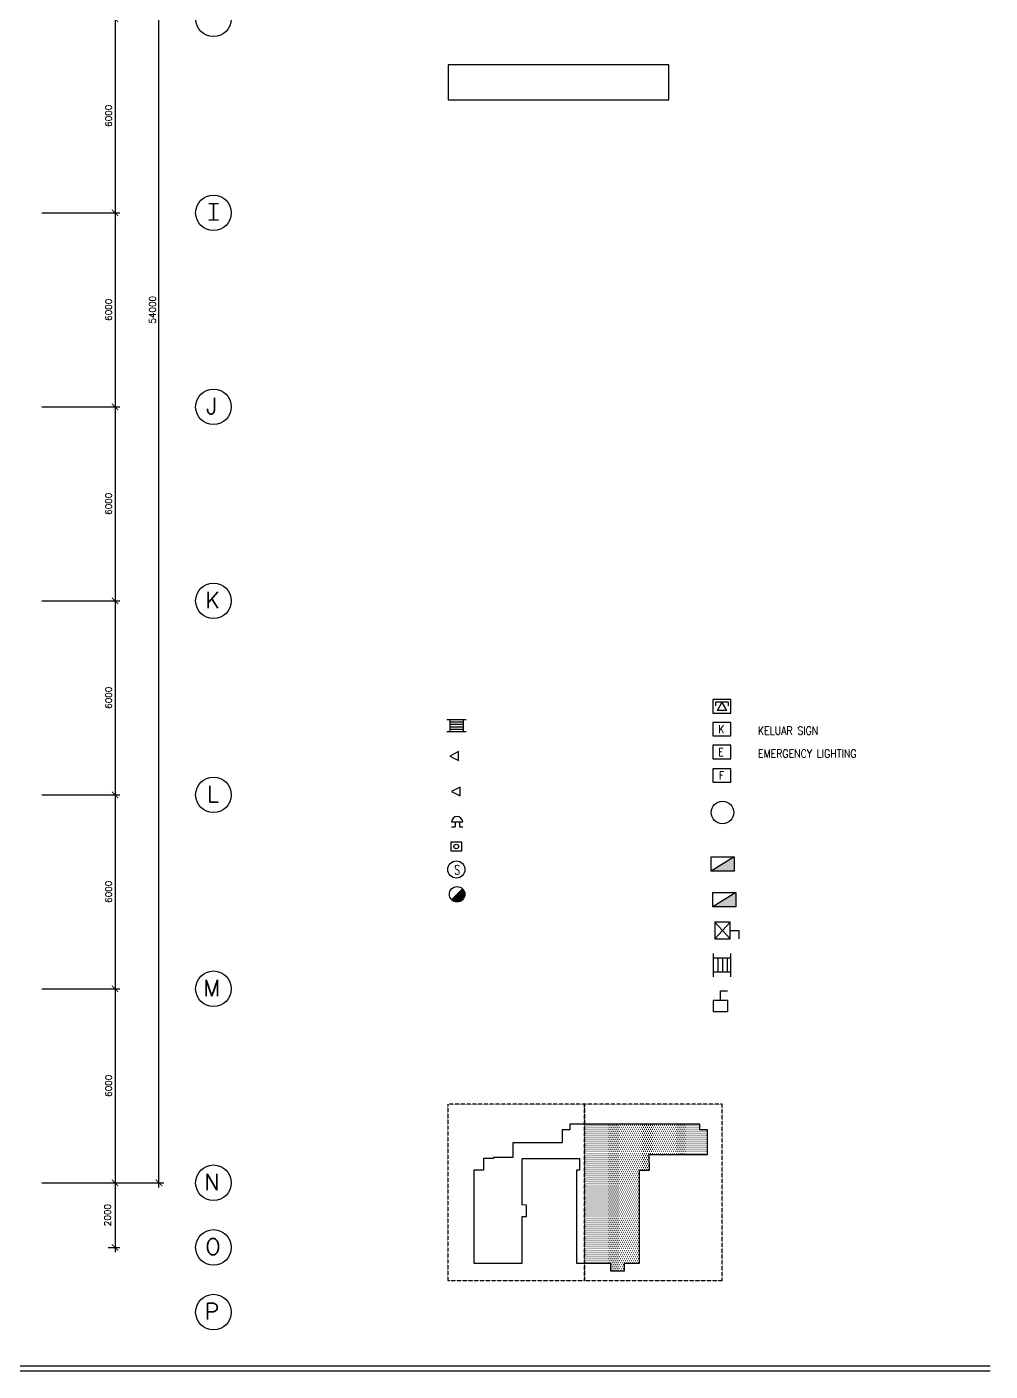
# Model space of a CAD drawing. Header units: feet. Extents: x 1407108 to 2957709, y -1501070 to -681589.
# Drawn here: x 1515744 to 1545548, y -844249 to -802674 of the extents above; entities that cross this region are included whole.
import ezdxf

# ---------------------------------------------------------------- set-up
doc = ezdxf.new("R2010")
doc.units = ezdxf.units.FT
doc.header["$LTSCALE"] = 13
doc.header["$MEASUREMENT"] = 0
doc.linetypes.add('DASHED', pattern=[0.75, 0.5, -0.25])
doc.layers.get('0').update_dxf_attribs({"linetype": 'CONTINUOUS'})
for name, color, linetype in [('-DRY RISER', 1, 'CONTINUOUS'), ('-FF', 240, 'CONTINUOUS'), ('-ff.txt', 2, 'CONTINUOUS'), ('1-ROAD', 1, 'CONTINUOUS'), ('DIM', 7, 'CONTINUOUS'), ('DR', 7, 'CONTINUOUS'), ('GRID-T', 7, 'CONTINUOUS'), ('NEW', 7, 'CONTINUOUS'), ('PL', 5, 'CONTINUOUS'), ('TEXT', 7, 'CONTINUOUS')]:
    doc.layers.add(name, color=color, linetype=linetype)
doc.styles.add('ROMANS', font='romans')
doc.styles.get("Standard").update_dxf_attribs({"font": 'ROMANS.SHX'})
doc.styles.add('STANDARDS', font='simplex.shx')
doc.dimstyles.new('STANDARD$0', dxfattribs={"dimscale": 0, "dimtxt": 8, "dimasz": 6, "dimexe": 1, "dimexo": 1, "dimgap": 3, "dimtad": 1, "dimdec": 0, "dimlfac": -1, "dimrnd": 1, "dimzin": 0, "dimdsep": 46, "dimtxsty": 'Standard', "dimcen": 0, "dimclrd": 5, "dimclre": 250, "dimadec": 0, "dimazin": 0, "dimtfac": 1, "dimtdec": 4, "dimtofl": 0, "dimtmove": 0, "dimatfit": 3, "dimfxl": 1, "dimtolj": 1, "dimtzin": 0, "dimarcsym": 0})

# ---------------------------------------------------------------- blocks, each defined once
blk = doc.blocks.new('_ARCHTICK')
at = {"color": 0, "linetype": 'ByBlock', "const_width": 0.15}
blk.add_lwpolyline([(-0.5, -0.5), (0.5, 0.5)], dxfattribs=at)
blk = doc.blocks.new('*D211')
at = {"layer": 'DIM', "color": 7, "lineweight": -2, "transparency": 16777216}
for p, q in [((1518260, -838424), (1518623, -838424)), ((1518473, -838274), (1518473, -840574)), ((1518260, -840424), (1518623, -840424))]:
    blk.add_line(p, q, dxfattribs=at)
at = {"layer": 'DIM', "color": 7, "lineweight": -2, "transparency": 16777216, "xscale": 200, "yscale": 200, "zscale": 200}
for p, rotation in [((1518473, -838424), 90), ((1518473, -840424), 270)]:
    blk.add_blockref('_ARCHTICK', p, dxfattribs=dict(at, rotation=rotation))
at = {"layer": 'DIM', "color": 7, "transparency": 16777216, "insert": (1518241, -839424), "char_height": 200, "attachment_point": 5, "rotation": 90, "style": 'ROMANS'}
blk.add_mtext('\\A1;2000', dxfattribs=at)
blk = doc.blocks.new('*D226')
at = {"layer": 'DIM', "color": 7, "lineweight": -2, "transparency": 16777216}
for p, q in [((1518473, -802274), (1518473, -808574)), ((1516212, -802424), (1518623, -802424)), ((1516212, -808424), (1518623, -808424))]:
    blk.add_line(p, q, dxfattribs=at)
at = {"layer": 'DIM', "color": 7, "lineweight": -2, "transparency": 16777216, "xscale": 200, "yscale": 200, "zscale": 200}
for p, rotation in [((1518473, -802424), 90), ((1518473, -808424), 270)]:
    blk.add_blockref('_ARCHTICK', p, dxfattribs=dict(at, rotation=rotation))
at = {"layer": 'DIM', "color": 7, "transparency": 16777216, "insert": (1518273, -805424), "char_height": 200, "attachment_point": 5, "rotation": 90, "style": 'ROMANS'}
blk.add_mtext('\\A1;6000', dxfattribs=at)
blk = doc.blocks.new('*D227')
at = {"layer": 'DIM', "color": 7, "lineweight": -2, "transparency": 16777216}
for p, q in [((1517080, -808424), (1518623, -808424)), ((1518473, -808274), (1518473, -814574)), ((1517080, -814424), (1518623, -814424))]:
    blk.add_line(p, q, dxfattribs=at)
at = {"layer": 'DIM', "color": 7, "lineweight": -2, "transparency": 16777216, "xscale": 200, "yscale": 200, "zscale": 200}
for p, rotation in [((1518473, -808424), 90), ((1518473, -814424), 270)]:
    blk.add_blockref('_ARCHTICK', p, dxfattribs=dict(at, rotation=rotation))
at = {"layer": 'DIM', "color": 7, "transparency": 16777216, "insert": (1518273, -811424), "char_height": 200, "attachment_point": 5, "rotation": 90, "style": 'ROMANS'}
blk.add_mtext('\\A1;6000', dxfattribs=at)
blk = doc.blocks.new('*D228')
at = {"layer": 'DIM', "color": 7, "lineweight": -2, "transparency": 16777216}
for p, q in [((1516212, -814424), (1518623, -814424)), ((1518473, -814274), (1518473, -820574)), ((1516212, -820424), (1518623, -820424))]:
    blk.add_line(p, q, dxfattribs=at)
at = {"layer": 'DIM', "color": 7, "lineweight": -2, "transparency": 16777216, "xscale": 200, "yscale": 200, "zscale": 200}
for p, rotation in [((1518473, -814424), 90), ((1518473, -820424), 270)]:
    blk.add_blockref('_ARCHTICK', p, dxfattribs=dict(at, rotation=rotation))
at = {"layer": 'DIM', "color": 7, "transparency": 16777216, "insert": (1518273, -817424), "char_height": 200, "attachment_point": 5, "rotation": 90, "style": 'ROMANS'}
blk.add_mtext('\\A1;6000', dxfattribs=at)
blk = doc.blocks.new('*D229')
at = {"layer": 'DIM', "color": 7, "lineweight": -2, "transparency": 16777216}
for p, q in [((1518473, -820274), (1518473, -826574)), ((1516212, -820424), (1518623, -820424)), ((1516212, -826424), (1518623, -826424))]:
    blk.add_line(p, q, dxfattribs=at)
at = {"layer": 'DIM', "color": 7, "lineweight": -2, "transparency": 16777216, "xscale": 200, "yscale": 200, "zscale": 200}
for p, rotation in [((1518473, -820424), 90), ((1518473, -826424), 270)]:
    blk.add_blockref('_ARCHTICK', p, dxfattribs=dict(at, rotation=rotation))
at = {"layer": 'DIM', "color": 7, "transparency": 16777216, "insert": (1518273, -823424), "char_height": 200, "attachment_point": 5, "rotation": 90, "style": 'ROMANS'}
blk.add_mtext('\\A1;6000', dxfattribs=at)
blk = doc.blocks.new('*D230')
at = {"layer": 'DIM', "color": 7, "lineweight": -2, "transparency": 16777216}
for p, q in [((1516212, -826424), (1518623, -826424)), ((1518473, -826274), (1518473, -832574)), ((1516212, -832424), (1518623, -832424))]:
    blk.add_line(p, q, dxfattribs=at)
at = {"layer": 'DIM', "color": 7, "lineweight": -2, "transparency": 16777216, "xscale": 200, "yscale": 200, "zscale": 200}
for p, rotation in [((1518473, -826424), 90), ((1518473, -832424), 270)]:
    blk.add_blockref('_ARCHTICK', p, dxfattribs=dict(at, rotation=rotation))
at = {"layer": 'DIM', "color": 7, "transparency": 16777216, "insert": (1518273, -829424), "char_height": 200, "attachment_point": 5, "rotation": 90, "style": 'ROMANS'}
blk.add_mtext('\\A1;6000', dxfattribs=at)
blk = doc.blocks.new('*D231')
at = {"layer": 'DIM', "color": 7, "lineweight": -2, "transparency": 16777216}
for p, q in [((1518473, -832274), (1518473, -838574)), ((1516212, -832424), (1518623, -832424)), ((1516212, -838424), (1518623, -838424))]:
    blk.add_line(p, q, dxfattribs=at)
at = {"layer": 'DIM', "color": 7, "lineweight": -2, "transparency": 16777216, "xscale": 200, "yscale": 200, "zscale": 200}
for p, rotation in [((1518473, -832424), 90), ((1518473, -838424), 270)]:
    blk.add_blockref('_ARCHTICK', p, dxfattribs=dict(at, rotation=rotation))
at = {"layer": 'DIM', "color": 7, "transparency": 16777216, "insert": (1518273, -835424), "char_height": 200, "attachment_point": 5, "rotation": 90, "style": 'ROMANS'}
blk.add_mtext('\\A1;6000', dxfattribs=at)
blk = doc.blocks.new('*D232')
at = {"layer": 'DIM', "color": 7, "lineweight": -2, "transparency": 16777216}
for p, q in [((1516599, -784424), (1519980, -784424)), ((1519830, -838574), (1519830, -784274)), ((1516599, -838424), (1519980, -838424))]:
    blk.add_line(p, q, dxfattribs=at)
at = {"layer": 'DIM', "color": 7, "lineweight": -2, "transparency": 16777216, "xscale": 200, "yscale": 200, "zscale": 200}
for p, rotation in [((1519830, -784424), 90), ((1519830, -838424), 270)]:
    blk.add_blockref('_ARCHTICK', p, dxfattribs=dict(at, rotation=rotation))
at = {"layer": 'DIM', "color": 7, "transparency": 16777216, "insert": (1519630, -811424), "char_height": 200, "attachment_point": 5, "rotation": 90, "style": 'ROMANS'}
blk.add_mtext('\\A1;54000', dxfattribs=at)
blk = doc.blocks.new('DRY RISER')
at = {"layer": '-DRY RISER'}
for p, q in [((-150, 0), (150, 0)), ((-90, 0), (-90, -222)), ((90, 0), (90, -222)), ((-90, -42), (90, -42)), ((-90, -102), (90, -102)), ((-90, -162), (90, -162)), ((-150, -222), (150, -222))]:
    blk.add_line(p, q, dxfattribs=at)

msp = doc.modelspace()

# ---------------------------------------------------------------- hatches: boundary and pattern name
at = {"layer": '-FF'}
msp.add_hatch(color=0, dxfattribs=at).paths.add_polyline_path([(1529295.7, -829501.4, 0.1989124), (1529225.4, -829331.7), (1528886, -829671.1, 0.6681786)])
at = {"layer": 'PL', "linetype": 'Continuous'}
h = msp.add_hatch(dxfattribs=at)
h.set_pattern_fill('DOTS', color=0, scale=1000, style=0)
h.set_pattern_definition([(0, (119071.683, 17423.75), (31.25, 62.5), [0, -62.5])])
h.paths.add_polyline_path([(1536801.3, -836787.5), (1536561.3, -836787.5), (1536561.3, -836609.9), (1532995, -836609.9), (1532995, -840911.9), (1533801.3, -840911.9), (1533801.3, -841151.9), (1534233.3, -841151.9), (1534233.3, -840911.9), (1534701.3, -840911.9), (1534701.3, -838031.9), (1535001.3, -838031.9), (1535001.3, -837551.9), (1536801.3, -837551.9)])
at = {"layer": 'TEXT'}
for points in [[(1536912.4, -828782.2), (1537623.7, -828782.2), (1537623.7, -828343.3)], [(1536969.6, -829887.7), (1537680.9, -829887.7), (1537680.9, -829448.9)]]:
    msp.add_hatch(color=0, dxfattribs=at).paths.add_polyline_path(points)

# ---------------------------------------------------------------- linework, layer by layer
at = {"layer": '-FF', "color": 0, "ltscale": 10}
for p, q in [((1537452.4, -823557.1), (1537048.7, -823557.1)), ((1537048.7, -823557.1), (1537048.7, -823670)), ((1537110.9, -823815.1), (1537250.5, -823573.2)), ((1537250.5, -823573.2), (1537390.2, -823815.1)), ((1537452.4, -823670), (1537452.4, -823557.1)), ((1537390.2, -823815.1), (1537110.9, -823815.1))]:
    msp.add_line(p, q, dxfattribs=at)
at = {"layer": '-FF', "color": 0}
for p, q in [((1529333.5, -824102.7), (1528743, -824102.7)), ((1528829.8, -824102.7), (1528829.8, -824479)), ((1529246.7, -824177.3), (1528829.8, -824177.3)), ((1529246.7, -824255.1), (1528829.8, -824255.1)), ((1529246.7, -824329.7), (1528829.8, -824329.7)), ((1529246.7, -824404.3), (1528829.8, -824404.3)), ((1529246.7, -824102.7), (1529246.7, -824479)), ((1529333.5, -824479), (1528743, -824479)), ((1529096.6, -825090), (1528826.6, -825228.4)), ((1528826.6, -825228.4), (1529096.6, -825366.8)), ((1529149.7, -826184.1), (1528879.6, -826322.5)), ((1528879.6, -826322.5), (1529149.7, -826461)), ((1528883, -827262.2), (1529228.4, -827262.2)), ((1528993, -827262.2), (1528993, -827416.8)), ((1529125.5, -827262.2), (1529125.5, -827416.8)), ((1528886.1, -827416.8), (1528993, -827416.8)), ((1529125.5, -827416.8), (1529228.2, -827416.8))]:
    msp.add_line(p, q, dxfattribs=at)
at = {"layer": '-FF', "color": 0, "linetype": 'Continuous'}
for p, q in [((1528886, -829671.1), (1529225.4, -829331.7)), ((1537031.1, -830878.1), (1537505, -830360.4)), ((1537031.1, -830360.4), (1537505, -830878.1)), ((1537505, -830619.2), (1537769.9, -830619.2)), ((1537769.9, -830619.2), (1537769.9, -830878.1))]:
    msp.add_line(p, q, dxfattribs=at)
at = {"layer": '-FF', "color": 0}
for points in [[(1529096.6, -825366.8), (1529096.6, -825090)], [(1529149.7, -826461), (1529149.7, -826184.1)]]:
    msp.add_lwpolyline(points, dxfattribs=at)
msp.add_lwpolyline([(1529205.4, -828162.7), (1529205.4, -827885.8), (1528860.8, -827885.8), (1528860.8, -828162.7)], close=True, dxfattribs=at)
at = {"layer": '-FF', "color": 0, "ltscale": 1.3}
msp.add_lwpolyline([(1537505, -830360.4), (1537031.1, -830360.4), (1537031.1, -830878.1), (1537505, -830878.1)], close=True, dxfattribs=at)
msp.add_lwpolyline([(1537505, -830360.4), (1537031.1, -830360.4), (1537031.1, -830878.1), (1537505, -830878.1)], close=True, dxfattribs=at)
at = {"layer": '-FF', "color": 0}
for centre, radius in [((1529031.1, -828023.6), 72.2), ((1529033.1, -828733.9), 265)]:
    msp.add_circle(centre, radius, dxfattribs=at)
at = {"layer": '-FF', "color": 0, "linetype": 'Continuous'}
msp.add_circle((1529055.7, -829501.4), 240, dxfattribs=at)
at = {"layer": '-FF', "color": 0}
msp.add_arc((1529055.7, -827267.8), 172.8, 1.85513, 178.14487, dxfattribs=at)
at = {"layer": '1-ROAD', "color": 0}
msp.add_line((1545547.6, -844249.1), (1414667.2, -844249.1), dxfattribs=at)
at = {"layer": '1-ROAD', "color": 0, "flags": 128}
msp.add_lwpolyline([(1545547.6, -844099.1), (1502904.7, -844099.1)], dxfattribs=at)
at = {"layer": 'DR', "color": 0, "linetype": 'Continuous'}
msp.add_lwpolyline([(1528783.4, -804927.4), (1535608.1, -804927.4), (1535608.1, -803850.4), (1528783.4, -803850.4)], close=True, dxfattribs=at)
at = {"layer": 'GRID-T', "color": 0}
for p, q in [((1521672.6, -808149.3), (1521377, -808149.3)), ((1521672.6, -808652.2), (1521377, -808652.2))]:
    msp.add_line(p, q, dxfattribs=at)
for centre in [(1521516.5, -802424.1), (1521516.5, -808424.1), (1521516.5, -814424.1), (1521516.5, -820424.1), (1521516.5, -826424.1), (1521516.5, -832424.1), (1521516.5, -838424.1), (1521516.5, -840424.1), (1521516.5, -842424.1)]:
    msp.add_circle(centre, 550, dxfattribs=at)
at = {"layer": 'NEW', "color": 0}
for p, q in [((1537529.6, -824185.2), (1536969.6, -824185.2)), ((1536969.6, -824185.2), (1536969.6, -824602.7)), ((1537529.6, -824602.7), (1537529.6, -824185.2)), ((1536969.6, -824602.7), (1537529.6, -824602.7)), ((1537529.6, -824893.1), (1536969.6, -824893.1)), ((1536969.6, -824893.1), (1536969.6, -825310.6)), ((1537529.6, -825310.6), (1537529.6, -824893.1)), ((1536969.6, -825310.6), (1537529.6, -825310.6)), ((1537529.6, -825616.5), (1536969.6, -825616.5)), ((1536969.6, -825616.5), (1536969.6, -826034)), ((1537529.6, -826034), (1537529.6, -825616.5)), ((1536969.6, -826034), (1537529.6, -826034)), ((1537205.8, -832790), (1537205.8, -832488.7)), ((1537205.8, -832488.7), (1537421.1, -832488.7)), ((1537429.8, -832790), (1536981.8, -832790)), ((1536981.8, -832790), (1536981.8, -833124)), ((1536981.8, -833124), (1537429.8, -833124)), ((1537429.8, -833124), (1537429.8, -832790))]:
    msp.add_line(p, q, dxfattribs=at)
at = {"layer": 'PL', "color": 0, "linetype": 'DASHED'}
for points in [[(1528769.9, -841443.7), (1532995, -841443.7), (1532995, -835994.9), (1528769.9, -835994.9)], [(1532995, -841443.7), (1537255.9, -841443.7), (1537255.9, -835994.9), (1532995, -835994.9)]]:
    msp.add_lwpolyline(points, close=True, dxfattribs=at)
at = {"layer": 'PL', "color": 0, "linetype": 'Continuous'}
msp.add_lwpolyline([(1529571.3, -838031.9), (1529571.3, -840911.9), (1531071.3, -840911.9), (1531071.3, -839471.9), (1531206.3, -839471.9), (1531206.3, -839111.9), (1531071.3, -839111.4), (1531071.3, -837671.9), (1532841.3, -837671.9), (1532841.3, -838031.9), (1532751.3, -838031.9), (1532751.3, -840911.9), (1533801.3, -840911.9), (1533801.3, -841151.9), (1534233.3, -841151.9), (1534233.3, -840911.9), (1534701.3, -840911.9), (1534701.3, -838031.9), (1535011.7, -838031.9), (1535001.3, -837551.9), (1536801.3, -837551.9), (1536801.3, -836787.5), (1536561.3, -836787.5), (1536561.3, -836609.9), (1532541.3, -836609.9), (1532541.3, -836785.9), (1532301.3, -836785.9), (1532301.3, -837191.9), (1530783.3, -837191.9), (1530783.3, -837638.9), (1530181.7, -837638.9), (1530181.7, -837671.9), (1529871.3, -837671.9), (1529871.3, -838031.9), (1529571.3, -838031.9)], dxfattribs=at)
at = {"layer": 'TEXT', "color": 0}
for p, q in [((1537529.6, -823477.3), (1536969.6, -823477.3)), ((1536969.6, -823477.3), (1536969.6, -823894.9)), ((1537529.6, -823894.9), (1537529.6, -823477.3)), ((1536969.6, -823894.9), (1537529.6, -823894.9)), ((1537623.7, -828343.3), (1536912.4, -828782.2)), ((1537680.9, -829448.9), (1536969.6, -829887.7))]:
    msp.add_line(p, q, dxfattribs=at)
for points in [[(1536912.4, -828782.2), (1536912.4, -828343.3), (1537623.7, -828343.3), (1537623.7, -828782.2)], [(1536969.6, -829887.7), (1536969.6, -829448.9), (1537680.9, -829448.9), (1537680.9, -829887.7)]]:
    msp.add_lwpolyline(points, close=True, dxfattribs=at)
msp.add_circle((1537268, -826972.1), 351, dxfattribs=at)

# ---------------------------------------------------------------- block references
at = {"layer": '-DRY RISER', "color": 0, "linetype": 'Continuous', "xscale": 2.400000000023283, "yscale": 2.400000000023283, "zscale": 2.400000000023283, "rotation": 270}
msp.add_blockref('DRY RISER', (1537514, -831694.7), dxfattribs=at)

# ---------------------------------------------------------------- texts
at = {"layer": '-ff.txt', "color": 0, "style": 'STANDARDS', "width": 0.7}
msp.add_text('S', height=292.5, dxfattribs=at).set_placement((1528972.8, -828890.7))
at = {"layer": 'GRID-T', "color": 0, "style": 'ROMANS'}
for s, p in [('I', (1521434.4, -808649.9)), ('J', (1521293.6, -814649.9)), ('K', (1521271.4, -820649.9)), ('L', (1521319, -826649.9)), ('M', (1521209.5, -832649.9)), ('N', (1521233.9, -838649.9)), ('O', (1521267.3, -840649.9)), ('P', (1521242.3, -842649.9))]:
    msp.add_text(s, height=500, dxfattribs=at).set_placement(p)
at = {"layer": 'NEW', "color": 0, "style": 'ROMANS', "width": 0.85}
for s, p in [('K', (1537136.6, -824520.6)), ('KELUAR SIGN', (1538362.7, -824566)), ('E', (1537136.6, -825228.5)), ('EMERGENCY LIGHTING', (1538362.7, -825273.9)), ('F', (1537153.8, -825951.9))]:
    msp.add_text(s, height=250, dxfattribs=at).set_placement(p)

# ---------------------------------------------------------------- dimensions: what is measured, and where the dimension line sits
at = {"layer": 'DIM', "color": 0}
for p1, p2, distance, picture, middle in [((1516449.3, -838424.1), (1516449.3, -784424.1), -3380.9, '*D232', (1519630.2, -811424.1)), ((1516062.3, -802424.1), (1516062.3, -808424.1), 2411.1, '*D226', (1518273.4, -805424.1)), ((1516929.9, -808424.1), (1516929.9, -814424.1), 1543.5, '*D227', (1518273.4, -811424.1)), ((1516062.3, -814424.1), (1516062.3, -820424.1), 2411.1, '*D228', (1518273.4, -817424.1)), ((1516062.3, -820424.1), (1516062.3, -826424.1), 2411.1, '*D229', (1518273.4, -823424.1)), ((1516062.3, -826424.1), (1516062.3, -832424.1), 2411.1, '*D230', (1518273.4, -829424.1)), ((1516062.3, -832424.1), (1516062.3, -838424.1), 2411.1, '*D231', (1518273.4, -835424.1))]:
    dim = msp.add_aligned_dim(p1=p1, p2=p2, distance=distance, dimstyle='STANDARD$0', override={"dimscale": 100, "dimtxt": 2, "dimasz": 2, "dimexe": 1.5, "dimexo": 1.5, "dimgap": 1, "dimtxsty": 'ROMANS', "dimblk": 'ARCHTICK', "dimdle": 1.5, "dimclrd": 7, "dimclre": 7, "dimclrt": 7, "dimtdec": 0, "dimtmove": 2}, dxfattribs=at)
    dim.commit()
    dim.dimension.update_dxf_attribs({"geometry": picture, "text_midpoint": middle})
dim = msp.add_linear_dim(base=(1518473.4, -840424.1), p1=(1518109.9, -838424.1), p2=(1518109.9, -840424.1), angle=90, dimstyle='STANDARD$0', override={"dimscale": 100, "dimtxt": 2, "dimasz": 2, "dimexe": 1.5, "dimexo": 1.5, "dimgap": 1, "dimtxsty": 'ROMANS', "dimblk": 'ARCHTICK', "dimdle": 1.5, "dimclrd": 7, "dimclre": 7, "dimclrt": 7, "dimtdec": 0, "dimtmove": 2}, dxfattribs=at)
dim.commit()
dim.dimension.update_dxf_attribs({"geometry": '*D211', "text_midpoint": (1518240.6, -839424.1), "dimtype": 160})

doc.saveas('drawing.dxf')
